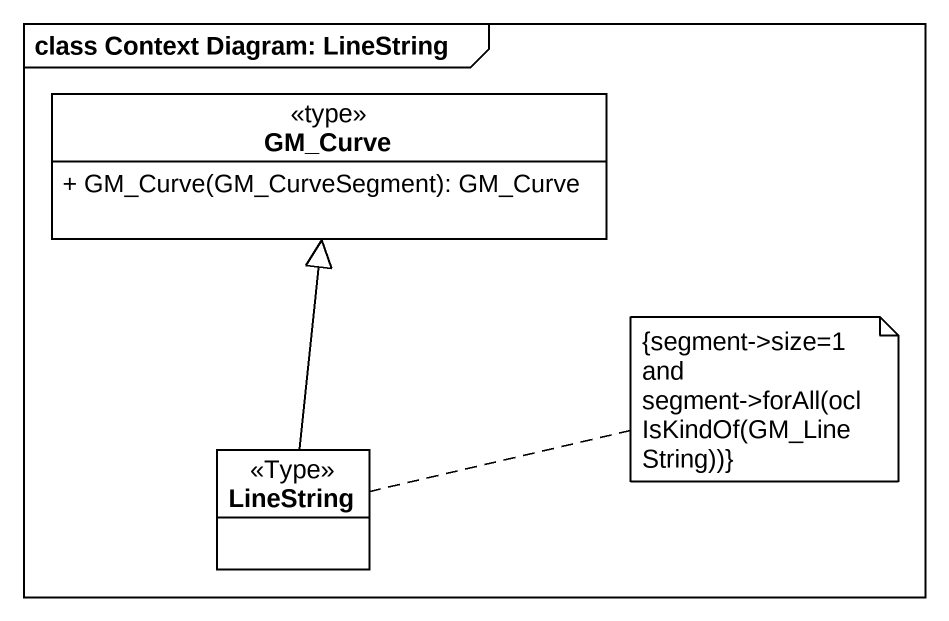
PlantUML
@startuml
mainframe class Context Diagram: LineString
hide circle
hide empty members
skinparam classAttributeIconSize 0
class GM_Curve <<type>> {
  + GM_Curve(GM_CurveSegment): GM_Curve
}
class LineString <<Type>>
LineString -up-|> GM_Curve
note right of LineString
  {segment->size=1 and
  segment->forAll(oclIsKindOf(GM_LineString))}
end note
@enduml
